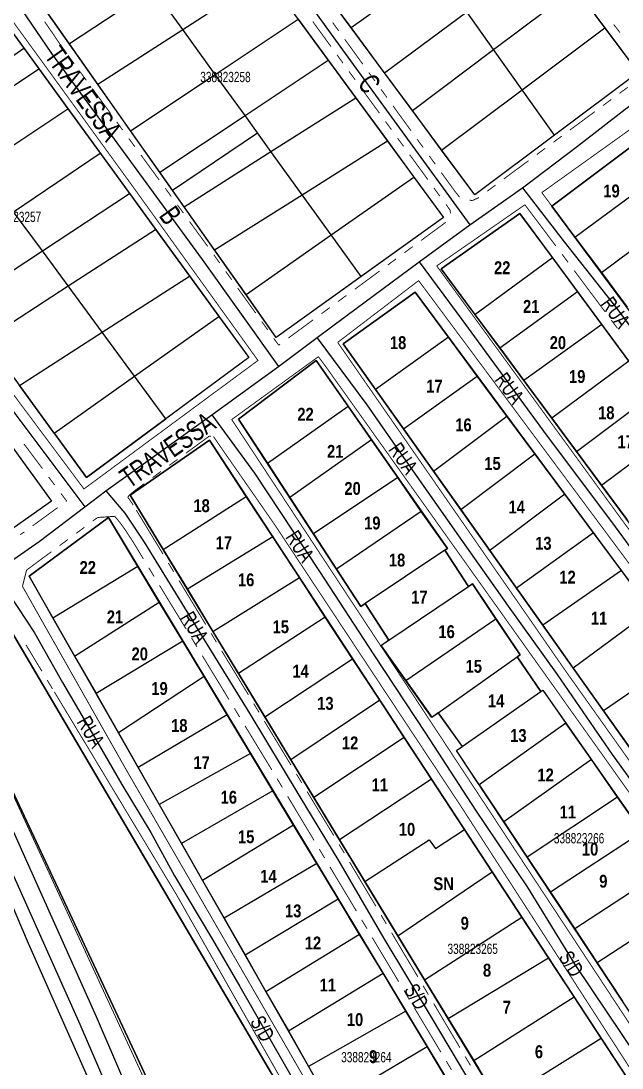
# Model space of a CAD drawing. Extents: x 204256 to 207861, y 4845615 to 4848347.
# Drawn here: x 206681.7 to 206798.6, y 4847657.7 to 4847861.4 of the extents above; entities that cross this region are included whole.
import ezdxf
from ezdxf.enums import TextEntityAlignment as Align

# ---------------------------------------------------------------- set-up
doc = ezdxf.new("R2010")
doc.units = 0
doc.header["$LTSCALE"] = 1.5
doc.header["$MEASUREMENT"] = 0
for name, pattern in [('PHANTOMX2', [5, 2.5, -0.5, 0.5, -0.5, 0.5, -0.5]), ('TRACO_05', [11, 7, -1, 0.5, -1, 0.5, -1]), ('TRACO_13', [8, 5, -1, 1, -1]), ('TRACO_25', [8, 3, -1, 1, -1, 1, -1])]:
    doc.linetypes.add(name, pattern=pattern)
for name, color, linetype in [('CD-MALHA-LOTES', 40, 'CONTINUOUS'), ('CD_TXT_QUADRA', 7, 'CONTINUOUS'), ('HD-VALAS-DRENOS', 170, 'TRACO_05'), ('RU-QUADRAS', 210, 'CONTINUOUS'), ('SV-EIXO-ROD-ESTR', 7, 'CONTINUOUS'), ('SV-EIXO-RUA-N-PAV', 6, 'CONTINUOUS'), ('SV-EST-MUNIC-PAV', 20, 'CONTINUOUS'), ('SV-RUA-NAO-PAV-S-GUIA-C-GUIA', 7, 'PHANTOMX2'), ('SV-TXT-RUA-N-PAV-S-GUIA-C-GUIA', 7, 'CONTINUOUS'), ('Th_NmrPort', 7, 'CONTINUOUS')]:
    doc.layers.add(name, color=color, linetype=linetype)
doc.styles.add('ARIAL', font='ARIAL.TTF')
doc.styles.get("Standard").update_dxf_attribs({"font": 'swisscbo.ttf'})

msp = doc.modelspace()

# ---------------------------------------------------------------- linework, layer by layer
at = {"layer": 'CD-MALHA-LOTES', "linetype": 'Continuous'}
for p, q in [((206800.45, 4847836.99), (206784.91, 4847825.35)), ((206789.41, 4847819.31), (206805, 4847830.85)), ((206784.91, 4847825.35), (206789.41, 4847819.31)), ((206778.71, 4847823.92), (206763.42, 4847813.13)), ((206785.02, 4847815.36), (206778.71, 4847823.92)), ((206794.53, 4847812.44), (206810.09, 4847824.01)), ((206789.41, 4847819.31), (206794.53, 4847812.44)), ((206769.97, 4847804.29), (206785.02, 4847815.36)), ((206789.91, 4847808.73), (206785.02, 4847815.36)), ((206763.42, 4847813.13), (206769.97, 4847804.29)), ((206794.53, 4847812.44), (206799.56, 4847805.68)), ((206758.32, 4847808.64), (206744.37, 4847798.57)), ((206764.8, 4847799.88), (206758.32, 4847808.64)), ((206774.78, 4847797.79), (206789.91, 4847808.73)), ((206794.64, 4847802.3), (206789.91, 4847808.73)), ((206769.97, 4847804.29), (206774.78, 4847797.79)), ((206794.64, 4847802.3), (206779.46, 4847791.45)), ((206799.88, 4847795.19), (206794.64, 4847802.3)), ((206744.37, 4847798.57), (206750.66, 4847789.69)), ((206764.8, 4847799.88), (206750.66, 4847789.69)), ((206770.42, 4847792.3), (206764.8, 4847799.88)), ((206774.78, 4847797.79), (206779.46, 4847791.45)), ((206739.08, 4847795.32), (206724.03, 4847783.92)), ((206745.33, 4847786.44), (206739.08, 4847795.32)), ((206799.88, 4847795.19), (206784.89, 4847784.13)), ((206756.09, 4847782.03), (206770.42, 4847792.3)), ((206776.18, 4847784.52), (206770.42, 4847792.3)), ((206779.46, 4847791.45), (206784.89, 4847784.13)), ((206750.66, 4847789.69), (206756.09, 4847782.03)), ((206789.67, 4847777.66), (206804.57, 4847788.82)), ((206729.63, 4847775.39), (206745.33, 4847786.44)), ((206749.84, 4847779.89), (206745.33, 4847786.44)), ((206724.03, 4847783.92), (206729.63, 4847775.39)), ((206761.9, 4847773.84), (206776.18, 4847784.52)), ((206781.61, 4847777.18), (206776.18, 4847784.52)), ((206784.89, 4847784.13), (206789.67, 4847777.66)), ((206756.09, 4847782.03), (206761.9, 4847773.84)), ((206794.53, 4847771.1), (206809.44, 4847782.22)), ((206718.38, 4847779.81), (206702.97, 4847769.14)), ((206725.53, 4847768.89), (206718.38, 4847779.81)), ((206749.84, 4847779.89), (206734, 4847768.67)), ((206755, 4847772.56), (206749.84, 4847779.89)), ((206789.67, 4847777.66), (206794.53, 4847771.1)), ((206767.2, 4847766.36), (206781.61, 4847777.18)), ((206787.43, 4847769.36), (206781.61, 4847777.18)), ((206729.63, 4847775.39), (206734, 4847768.67)), ((206761.9, 4847773.84), (206767.2, 4847766.36)), ((206755, 4847772.56), (206738.59, 4847761.63)), ((206759.54, 4847765.98), (206755, 4847772.56)), ((206794.53, 4847771.1), (206799.55, 4847764.32)), ((206702.97, 4847769.14), (206709.37, 4847758.59)), ((206709.37, 4847758.59), (206725.53, 4847768.89)), ((206730.7, 4847761.01), (206725.53, 4847768.89)), ((206734, 4847768.67), (206738.59, 4847761.63)), ((206787.43, 4847769.36), (206772.85, 4847758.41)), ((206792.99, 4847761.81), (206787.43, 4847769.36)), ((206759.54, 4847765.98), (206743.09, 4847754.78)), ((206764.61, 4847758.79), (206759.54, 4847765.98)), ((206767.2, 4847766.36), (206772.85, 4847758.41)), ((206698.72, 4847764.78), (206683.31, 4847753.38)), ((206704.46, 4847755.25), (206698.72, 4847764.78)), ((206738.59, 4847761.63), (206743.09, 4847754.78)), ((206792.99, 4847761.81), (206778.03, 4847751.08)), ((206798.42, 4847754.48), (206792.99, 4847761.81)), ((206730.7, 4847761.01), (206714.1, 4847750.85)), ((206735.88, 4847753.12), (206730.7, 4847761.01)), ((206709.37, 4847758.59), (206714.1, 4847750.85)), ((206764.09, 4847758.47), (206748.66, 4847748.05)), ((206764.09, 4847758.47), (206764.61, 4847758.79)), ((206768.73, 4847751.4), (206764.09, 4847758.47)), ((206772.85, 4847758.41), (206778.03, 4847751.08)), ((206704.46, 4847755.25), (206687.96, 4847745.22)), ((206708.62, 4847748.35), (206704.46, 4847755.25)), ((206683.31, 4847753.38), (206687.96, 4847745.22)), ((206743.09, 4847754.78), (206747.79, 4847747.5)), ((206798.42, 4847754.48), (206783.16, 4847743.83)), ((206804.19, 4847746.68), (206798.42, 4847754.48)), ((206719.03, 4847742.64), (206735.88, 4847753.12)), ((206740.88, 4847745.43), (206735.88, 4847753.12)), ((206753.24, 4847740.92), (206768.73, 4847751.4)), ((206769.49, 4847751.89), (206768.73, 4847751.4)), ((206774.05, 4847745.12), (206769.49, 4847751.89)), ((206714.1, 4847750.85), (206719.03, 4847742.64)), ((206778.03, 4847751.08), (206783.16, 4847743.83)), ((206692.15, 4847737.86), (206708.62, 4847748.35)), ((206713.18, 4847740.74), (206708.62, 4847748.35)), ((206747.79, 4847747.5), (206748.66, 4847748.05)), ((206748.66, 4847748.05), (206753.24, 4847740.92)), ((206687.96, 4847745.22), (206692.15, 4847737.86)), ((206740.88, 4847745.43), (206724, 4847734.49)), ((206746.2, 4847737.31), (206740.88, 4847745.43)), ((206756.55, 4847733.07), (206774.05, 4847745.12)), ((206778.77, 4847738.12), (206774.05, 4847745.12)), ((206804.19, 4847746.68), (206789.07, 4847735.49)), ((206783.16, 4847743.83), (206789.07, 4847735.49)), ((206719.03, 4847742.64), (206724, 4847734.49)), ((206713.18, 4847740.74), (206696.34, 4847730.55)), ((206717.35, 4847733.86), (206713.18, 4847740.74)), ((206753.24, 4847740.92), (206751.77, 4847739.84)), ((206751.77, 4847739.84), (206756.55, 4847733.07)), ((206692.15, 4847737.86), (206696.34, 4847730.55)), ((206729.15, 4847726.01), (206746.2, 4847737.31)), ((206751.46, 4847729.27), (206746.2, 4847737.31)), ((206762.8, 4847726.78), (206778.14, 4847737.68)), ((206778.14, 4847737.68), (206778.77, 4847738.12)), ((206782.74, 4847730.93), (206778.14, 4847737.68)), ((206810.59, 4847738.03), (206794.96, 4847727.19)), ((206789.07, 4847735.49), (206794.96, 4847727.19)), ((206717.35, 4847733.86), (206700.67, 4847722.92)), ((206721.83, 4847726.41), (206717.35, 4847733.86)), ((206724, 4847734.49), (206729.15, 4847726.01)), ((206756.55, 4847733.07), (206761.61, 4847725.98)), ((206767.51, 4847720.27), (206782.74, 4847730.93)), ((206782.74, 4847730.93), (206783.17, 4847731.23)), ((206783.17, 4847731.23), (206787.64, 4847724.82)), ((206696.34, 4847730.55), (206700.67, 4847722.92)), ((206751.46, 4847729.27), (206734.2, 4847717.7)), ((206756.21, 4847722.01), (206751.46, 4847729.27)), ((206761.61, 4847725.98), (206762.8, 4847726.78)), ((206762.8, 4847726.78), (206767.51, 4847720.27)), ((206794.96, 4847727.19), (206802.97, 4847715.89)), ((206721.83, 4847726.41), (206704.49, 4847716.21)), ((206726.34, 4847718.93), (206721.83, 4847726.41)), ((206729.15, 4847726.01), (206734.2, 4847717.7)), ((206787.64, 4847724.82), (206770.79, 4847712.83)), ((206792.59, 4847717.74), (206787.64, 4847724.82)), ((206700.67, 4847722.92), (206704.49, 4847716.21)), ((206756.21, 4847722.01), (206738.66, 4847710.36)), ((206761.5, 4847713.94), (206756.21, 4847722.01)), ((206726.34, 4847718.93), (206708.61, 4847708.98)), ((206730.71, 4847711.67), (206726.34, 4847718.93)), ((206766.39, 4847719.48), (206767.51, 4847720.27)), ((206770.79, 4847712.83), (206766.39, 4847719.48)), ((206734.2, 4847717.7), (206738.66, 4847710.36)), ((206792.59, 4847717.74), (206775.57, 4847705.6)), ((206797.68, 4847710.44), (206792.59, 4847717.74)), ((206704.49, 4847716.21), (206708.61, 4847708.98)), ((206761.5, 4847713.94), (206743.65, 4847702.13)), ((206767.93, 4847704.12), (206761.5, 4847713.94)), ((206770.79, 4847712.83), (206775.57, 4847705.6)), ((206730.71, 4847711.67), (206712.91, 4847701.42)), ((206734.71, 4847704.98), (206730.71, 4847711.67)), ((206797.68, 4847710.44), (206780.1, 4847698.75)), ((206802.47, 4847703.58), (206797.68, 4847710.44)), ((206708.61, 4847708.98), (206712.91, 4847701.42)), ((206738.66, 4847710.36), (206743.65, 4847702.13)), ((206734.71, 4847704.98), (206717.02, 4847694.21)), ((206739.26, 4847697.49), (206734.71, 4847704.98)), ((206775.57, 4847705.6), (206780.1, 4847698.75)), ((206762.27, 4847700.43), (206767.93, 4847704.12)), ((206773.3, 4847695.9), (206767.93, 4847704.12)), ((206802.47, 4847703.58), (206784.62, 4847691.92)), ((206712.91, 4847701.42), (206717.02, 4847694.21)), ((206743.65, 4847702.13), (206748.58, 4847694.01)), ((206748.58, 4847694.01), (206761.06, 4847702.12)), ((206761.06, 4847702.12), (206762.27, 4847700.43)), ((206780.1, 4847698.75), (206784.62, 4847691.92)), ((206739.26, 4847697.49), (206721.22, 4847686.85)), ((206743.4, 4847690.61), (206739.26, 4847697.49)), ((206807.36, 4847696.58), (206789.35, 4847684.77)), ((206717.02, 4847694.21), (206721.22, 4847686.85)), ((206755, 4847683.44), (206773.3, 4847695.9)), ((206779.1, 4847687.05), (206773.3, 4847695.9)), ((206748.58, 4847694.01), (206755, 4847683.44)), ((206725.28, 4847679.72), (206743.4, 4847690.61)), ((206747.55, 4847683.73), (206743.4, 4847690.61)), ((206784.62, 4847691.92), (206789.35, 4847684.77)), ((206811.92, 4847690.05), (206793.69, 4847678.21)), ((206721.22, 4847686.85), (206725.28, 4847679.72)), ((206760.18, 4847674.91), (206779.1, 4847687.05)), ((206784.25, 4847679.18), (206779.1, 4847687.05)), ((206789.35, 4847684.77), (206793.69, 4847678.21)), ((206747.55, 4847683.73), (206729.35, 4847672.56)), ((206752.11, 4847676.18), (206747.55, 4847683.73)), ((206755, 4847683.44), (206760.18, 4847674.91)), ((206725.28, 4847679.72), (206729.35, 4847672.56)), ((206764.76, 4847667.36), (206784.25, 4847679.18)), ((206789.23, 4847671.57), (206784.25, 4847679.18)), ((206793.69, 4847678.21), (206798.64, 4847670.72)), ((206733.73, 4847664.98), (206752.11, 4847676.18)), ((206756.54, 4847668.81), (206752.11, 4847676.18)), ((206760.18, 4847674.91), (206764.76, 4847667.36)), ((206729.35, 4847672.56), (206733.73, 4847664.98)), ((206769.72, 4847659.2), (206789.23, 4847671.57)), ((206794.49, 4847663.54), (206789.23, 4847671.57)), ((206756.54, 4847668.81), (206737.64, 4847658.02)), ((206760.71, 4847661.89), (206756.54, 4847668.81)), ((206764.76, 4847667.36), (206769.72, 4847659.2)), ((206733.73, 4847664.98), (206737.64, 4847658.02)), ((206741.78, 4847650.75), (206760.71, 4847661.89)), ((206764.71, 4847655.19), (206760.71, 4847661.89)), ((206774.6, 4847651.15), (206794.49, 4847663.54)), ((206799.54, 4847655.83), (206794.49, 4847663.54)), ((206737.64, 4847658.02), (206741.78, 4847650.75)), ((206769.72, 4847659.2), (206774.6, 4847651.15))]:
    msp.add_line(p, q, dxfattribs=at)
at = {"layer": 'CD-MALHA-LOTES'}
for points in [[(206745.88, 4847860.07), (206762.26, 4847871.76)], [(206713.18, 4847859.72), (206729.38, 4847870.19)], [(206707.43, 4847867.69), (206691.16, 4847856.89)], [(206713.18, 4847859.72), (206707.43, 4847867.69)], [(206745.88, 4847860.07), (206739.4, 4847868.85)], [(206773.59, 4847855.81), (206789.42, 4847867.74)], [(206789.42, 4847867.74), (206795.23, 4847860)], [(206691.16, 4847856.89), (206685.58, 4847864.83)], [(206752.4, 4847851.25), (206768.37, 4847863.15)], [(206773.59, 4847855.81), (206768.37, 4847863.15)], [(206678.6, 4847861.14), (206682.28, 4847856.08)], [(206719.49, 4847850.98), (206735.6, 4847861.71)], [(206735.6, 4847861.71), (206741.45, 4847853.73)], [(206696.68, 4847849.05), (206713.18, 4847859.72)], [(206719.49, 4847850.98), (206713.18, 4847859.72)], [(206752.4, 4847851.25), (206745.88, 4847860.07)], [(206779.15, 4847847.97), (206795.23, 4847860)], [(206795.23, 4847860), (206801.71, 4847851.36), (206785.41, 4847839.15)], [(206665.55, 4847844.35), (206682.28, 4847856.08)], [(206682.28, 4847856.08), (206685.19, 4847852.07)], [(206696.68, 4847849.05), (206691.16, 4847856.89)], [(206757.81, 4847843.92), (206773.59, 4847855.81)], [(206779.15, 4847847.97), (206773.59, 4847855.81)], [(206725.28, 4847842.96), (206741.45, 4847853.73)], [(206741.45, 4847853.73), (206746.79, 4847846.43)], [(206668.22, 4847840.72), (206685.19, 4847852.07)], [(206685.19, 4847852.07), (206690.85, 4847844.29)], [(206703.04, 4847840.02), (206719.49, 4847850.98)], [(206725.28, 4847842.96), (206719.49, 4847850.98)], [(206757.81, 4847843.92), (206752.4, 4847851.25)], [(206703.04, 4847840.02), (206696.68, 4847849.05)], [(206763.48, 4847836.26), (206779.15, 4847847.97)], [(206785.41, 4847839.15), (206779.15, 4847847.97)], [(206730.33, 4847835.96), (206746.79, 4847846.43)], [(206746.79, 4847846.43), (206752.95, 4847838.03)], [(206673.9, 4847833), (206690.85, 4847844.29)], [(206690.85, 4847844.29), (206697.13, 4847835.65)], [(206708.73, 4847831.93), (206725.28, 4847842.96)], [(206727.7, 4847839.6), (206725.28, 4847842.96)], [(206763.48, 4847836.26), (206757.81, 4847843.92)], [(206708.73, 4847831.93), (206703.04, 4847840.02)], [(206711.2, 4847828.43), (206727.7, 4847839.6)], [(206730.33, 4847835.96), (206727.7, 4847839.6)], [(206785.41, 4847839.15), (206769.92, 4847827.54), (206763.48, 4847836.26)], [(206736.39, 4847827.57), (206752.95, 4847838.03)], [(206752.95, 4847838.03), (206758.11, 4847831)], [(206680.31, 4847824.27), (206697.13, 4847835.65)], [(206697.13, 4847835.65), (206702.83, 4847827.8)], [(206713.45, 4847825.23), (206730.33, 4847835.96)], [(206736.39, 4847827.57), (206730.33, 4847835.96)], [(206711.2, 4847828.43), (206708.73, 4847831.93)], [(206742.04, 4847819.74), (206758.11, 4847831)], [(206758.11, 4847831), (206763.86, 4847823.15), (206747.87, 4847811.66)], [(206685.91, 4847816.66), (206702.83, 4847827.8)], [(206702.83, 4847827.8), (206707.91, 4847820.82)], [(206713.45, 4847825.23), (206711.2, 4847828.43)], [(206719.37, 4847816.83), (206736.39, 4847827.57)], [(206742.04, 4847819.74), (206736.39, 4847827.57)], [(206719.37, 4847816.83), (206713.45, 4847825.23)], [(206685.91, 4847816.66), (206680.31, 4847824.27)], [(206690.94, 4847809.82), (206707.91, 4847820.82)], [(206707.91, 4847820.82), (206714.51, 4847811.74)], [(206725.48, 4847808.14), (206742.04, 4847819.74)], [(206747.87, 4847811.66), (206742.04, 4847819.74)], [(206670.06, 4847806.22), (206685.91, 4847816.66)], [(206690.94, 4847809.82), (206685.91, 4847816.66)], [(206725.48, 4847808.14), (206719.37, 4847816.83)], [(206697.55, 4847800.83), (206714.51, 4847811.74)], [(206714.51, 4847811.74), (206720.21, 4847803.9)], [(206747.87, 4847811.66), (206731.35, 4847799.8), (206725.48, 4847808.14)], [(206674.96, 4847799.46), (206690.94, 4847809.82)], [(206697.55, 4847800.83), (206690.94, 4847809.82)], [(206703.83, 4847792.29), (206720.21, 4847803.9)], [(206720.21, 4847803.9), (206726.01, 4847795.91), (206709.92, 4847784)], [(206681.47, 4847790.49), (206697.55, 4847800.83)], [(206703.83, 4847792.29), (206697.55, 4847800.83)], [(206688.2, 4847781.2), (206703.83, 4847792.29)], [(206709.92, 4847784), (206703.83, 4847792.29)], [(206688.2, 4847781.2), (206681.47, 4847790.49)], [(206688.2, 4847781.2), (206694.46, 4847772.57), (206709.92, 4847784)], [(206681.52, 4847776.46), (206687.68, 4847767.96), (206671.54, 4847756.65), (206666.72, 4847767.05)]]:
    msp.add_lwpolyline(points, dxfattribs=at)
msp.add_lwpolyline([(206679.42, 4847743.39, 1.13321), (206667.32, 4847738.77), (206746.83, 4847568.85), (206771.91, 4847586.11)], format="xyb", close=True, dxfattribs=at)
at = {"layer": 'HD-VALAS-DRENOS', "const_width": 0.18}
msp.add_lwpolyline([(206612.76, 4847855.37), (206631.78, 4847815.31), (206647.66, 4847781.15), (206661.34, 4847752.37), (206667.32, 4847738.77), (206708.99, 4847648.44), (206746.74, 4847567.82), (206755.09, 4847547.14), (206761.84, 4847532.7)], dxfattribs=at)
at = {"layer": 'RU-QUADRAS', "color": 6, "linetype": 'Continuous'}
for points in [[(206708.75, 4847910.33), (206740.3, 4847933.19), (206801.71, 4847851.36), (206769.92, 4847827.54)], [(206672.6, 4847883.26), (206703.08, 4847906.06), (206763.86, 4847823.15), (206731.35, 4847799.8)], [(206634.73, 4847854.93), (206666.07, 4847878.37), (206726.01, 4847795.91), (206694.46, 4847772.57)], [(206628.19, 4847850.03), (206687.68, 4847767.96), (206671.54, 4847756.65)], [(206784.91, 4847825.35), (206800.45, 4847836.99), (206895.28, 4847709.22), (206891.02, 4847682.33)], [(206763.42, 4847813.13), (206778.71, 4847823.92), (206889.93, 4847673), (206874.96, 4847662.44)], [(206744.37, 4847798.57), (206758.32, 4847808.64), (206869.8, 4847658.06), (206852.71, 4847645.7)], [(206724.03, 4847783.92), (206739.08, 4847795.32), (206764.61, 4847758.79), (206764.09, 4847758.47), (206768.73, 4847751.4), (206769.49, 4847751.89), (206778.77, 4847738.12), (206778.14, 4847737.68), (206782.74, 4847730.93), (206783.17, 4847731.23), (206846.24, 4847640.89), (206827.44, 4847627.17), (206766.39, 4847719.48), (206767.52, 4847720.26), (206762.8, 4847726.78), (206761.61, 4847725.93), (206751.68, 4847739.92), (206753.2, 4847740.94), (206748.66, 4847748.05), (206747.79, 4847747.5)], [(206702.97, 4847769.14), (206718.38, 4847779.81), (206821.26, 4847622.64), (206801.07, 4847607.55)], [(206683.31, 4847753.38), (206698.72, 4847764.78), (206795.95, 4847603.38), (206777.18, 4847588.62)]]:
    msp.add_lwpolyline(points, close=True, dxfattribs=at)
msp.add_lwpolyline([(206679.42, 4847743.39), (206771.91, 4847586.11), (206746.83, 4847568.85), (206667.32, 4847738.77, -1.133128)], format="xyb", close=True, dxfattribs=at)
at = {"layer": 'SV-EIXO-ROD-ESTR'}
msp.add_lwpolyline([(206955.45, 4847094.82), (206931.93, 4847144.66), (206911.92, 4847189.36), (206890.82, 4847236.49), (206869.95, 4847281.57), (206846.57, 4847330.22), (206824.69, 4847376.56), (206815.41, 4847398.12), (206794.45, 4847443.53), (206754.24, 4847526.51), (206744.06, 4847548.09), (206741.47, 4847553.59), (206736.46, 4847564.2), (206711.57, 4847617.91), (206683.18, 4847681.93), (206661.24, 4847733.49), (206655.84, 4847744.75), (206624.08, 4847808.52), (206596.44, 4847866.23), (206583.99, 4847891.27), (206566.19, 4847926.22), (206550.12, 4847960.23)], dxfattribs=at)
at = {"layer": 'SV-EIXO-RUA-N-PAV'}
for points in [[(206705.53, 4847908.54), (206733.32, 4847870.83), (206744.23, 4847855.74), (206769, 4847821.73)], [(206669.87, 4847881.15), (206687.68, 4847855.03), (206716.93, 4847814.99), (206731.81, 4847794.17)], [(206676.04, 4847753.73), (206685.26, 4847760.12), (206694.17, 4847766.88), (206698.25, 4847769.98), (206718.86, 4847784.76), (206731.81, 4847794.17), (206739.33, 4847799.79), (206744.88, 4847803.98), (206759.13, 4847814.5), (206769, 4847821.73), (206779.22, 4847828.92), (206789.9, 4847837.03), (206799.15, 4847844.2), (206807.42, 4847850.26), (206813.16, 4847854.35), (206820.49, 4847858.88), (206821.79, 4847857.03), (206847.37, 4847876.93)], [(206630.31, 4847851.87), (206651.64, 4847823.76), (206667.99, 4847801.43), (206679.75, 4847786.08), (206694.17, 4847766.88)], [(206779.22, 4847828.92), (206787.32, 4847818.39), (206797.53, 4847805.42), (206806.28, 4847793.59), (206816.33, 4847779.82), (206825.24, 4847767.5), (206834.81, 4847754.94), (206846.63, 4847739.06), (206858.14, 4847723.02), (206867.62, 4847709.98), (206881.56, 4847690.85), (206890.8, 4847679.06), (206896.33, 4847670.75)], [(206759.13, 4847814.5), (206767.39, 4847803.32), (206783.27, 4847781.6), (206797.21, 4847762.97), (206810.01, 4847745.55), (206818.44, 4847734.2), (206828.65, 4847720.1), (206840.31, 4847704.14), (206851.17, 4847688.91), (206860.81, 4847675.7), (206869.4, 4847664.03), (206875.56, 4847655.93)], [(206853.12, 4847639.24), (206840.48, 4847657.23), (206830.75, 4847671), (206821.19, 4847684.29), (206811.96, 4847697.42), (206804.5, 4847707.95), (206796.72, 4847718.73), (206786.03, 4847734.28), (206776.47, 4847747.57), (206766.82, 4847761.26), (206756.62, 4847775.85), (206749, 4847786.71), (206739.33, 4847799.79)], [(206718.86, 4847784.76), (206727.12, 4847773.42), (206739.76, 4847754.3), (206750.3, 4847738.09), (206760.34, 4847722.86), (206770.07, 4847707.87), (206780.11, 4847692.96), (206789.35, 4847677.89), (206801.67, 4847659.5), (206815.28, 4847638.59), (206821.97, 4847628.17), (206827.59, 4847620.55)], [(206698.25, 4847769.98), (206701.92, 4847765.64), (206705.65, 4847759.97), (206716.83, 4847741.82), (206726.23, 4847726.59), (206735.71, 4847710.79), (206743.49, 4847697.98), (206752.24, 4847682.91), (206761.48, 4847667.6), (206769.74, 4847653.66), (206781.09, 4847634.46), (206790, 4847619.88), (206801.34, 4847601.89)], [(206676.04, 4847753.73), (206679.52, 4847749.76), (206684.38, 4847742.39), (206689.81, 4847732.74), (206696.05, 4847722.05), (206701.36, 4847712.85), (206706.95, 4847703.53), (206711.57, 4847695.11), (206718.94, 4847682.75), (206724.29, 4847673.59), (206730.12, 4847663.43), (206735.39, 4847654.11), (206744.83, 4847637.3), (206752.44, 4847624.37), (206760.14, 4847611.08), (206765.73, 4847601.4), (206770.11, 4847593.87), (206776.43, 4847583.7)]]:
    msp.add_lwpolyline(points, dxfattribs=at)
at = {"layer": 'SV-EST-MUNIC-PAV'}
for points in [[(206554.16, 4847960.37), (206570.66, 4847925.09), (206597.78, 4847870.82), (206663.35, 4847732.81), (206693.2, 4847666.29), (206714.8, 4847616.02), (206738.39, 4847565.05)], [(206742.62, 4847565.07), (206740.02, 4847570.15), (206718, 4847617.43), (206696.41, 4847667.7), (206666.54, 4847734.24)]]:
    msp.add_lwpolyline(points, dxfattribs=at)
at = {"layer": 'SV-RUA-NAO-PAV-S-GUIA-C-GUIA', "linetype": 'TRACO_25', "const_width": 0.18, "flags": 128}
for points in [[(206632.99, 4847853.19), (206653.95, 4847825.04), (206676.12, 4847794.29), (206693.98, 4847770.35), (206727.8, 4847795.34), (206703.49, 4847829.14), (206683.91, 4847856.12), (206679.52, 4847862.16), (206666.84, 4847878.72)], [(206800.36, 4847840.44), (206783.73, 4847828.53), (206782.96, 4847828)], [(206762.54, 4847813.73), (206778.38, 4847824.72), (206779.68, 4847825.62)], [(206743.29, 4847798.85), (206759.02, 4847810.87)], [(206722.7, 4847783.85), (206739.55, 4847796.08)], [(206775.45, 4847586.77), (206736.54, 4847656.25), (206702.13, 4847715.85), (206682.03, 4847751.4), (206682.83, 4847754.57)]]:
    msp.add_lwpolyline(points, dxfattribs=at)
at = {"layer": 'SV-RUA-NAO-PAV-S-GUIA-C-GUIA', "const_width": 0.18}
for points in [[(206686.34, 4847861.24), (206689.15, 4847857.11)], [(206741.74, 4847856.72), (206738.45, 4847861.24)], [(206742.32, 4847861.06), (206743.49, 4847859.44)], [(206798.15, 4847859.1), (206796.94, 4847860.69)], [(206689.15, 4847857.11), (206689.63, 4847856.41)], [(206744.66, 4847857.81), (206745.25, 4847857)], [(206745.25, 4847857), (206745.42, 4847856.76)], [(206689.63, 4847856.41), (206689.72, 4847856.28)], [(206741.98, 4847856.39), (206741.74, 4847856.72)], [(206745.42, 4847856.76), (206748.18, 4847852.95)], [(206690.9, 4847854.67), (206692.08, 4847853.05)], [(206744.34, 4847853.15), (206743.16, 4847854.77)], [(206693.26, 4847851.44), (206694.44, 4847849.82)], [(206746.69, 4847849.92), (206745.51, 4847851.53)], [(206749.35, 4847851.33), (206750.52, 4847849.71)], [(206695.62, 4847848.21), (206699.16, 4847843.36)], [(206751.39, 4847843.45), (206747.86, 4847848.3)], [(206751.7, 4847848.09), (206752.87, 4847846.47)], [(206798.07, 4847847.29), (206799.68, 4847848.48)], [(206754.04, 4847844.85), (206757.56, 4847839.99)], [(206794.86, 4847844.91), (206796.46, 4847846.1)], [(206788.42, 4847840.15), (206793.25, 4847843.72)], [(206700.34, 4847841.75), (206701.52, 4847840.13)], [(206753.75, 4847840.21), (206752.57, 4847841.83)], [(206756.1, 4847836.98), (206754.92, 4847838.59)], [(206786.01, 4847838.36), (206786.58, 4847838.78)], [(206786.58, 4847838.78), (206786.82, 4847838.96)], [(206702.7, 4847838.52), (206703.88, 4847836.9)], [(206758.73, 4847838.37), (206759.9, 4847836.75)], [(206781.99, 4847835.39), (206783.6, 4847836.58)], [(206785.21, 4847837.77), (206786.01, 4847838.36)], [(206705.06, 4847835.29), (206708.6, 4847830.44)], [(206760.81, 4847830.51), (206757.28, 4847835.36)], [(206761.08, 4847835.13), (206762.25, 4847833.51)], [(206775.56, 4847830.63), (206780.39, 4847834.2)], [(206763.42, 4847831.89), (206765.77, 4847828.65)], [(206709.78, 4847828.83), (206710.96, 4847827.21)], [(206762.47, 4847828.22), (206761.98, 4847828.89)], [(206765.77, 4847828.65), (206766.08, 4847828.22)], [(206772.35, 4847828.25), (206773.96, 4847829.44)], [(206762.57, 4847828.08), (206762.47, 4847828.22)], [(206763.16, 4847827.28), (206762.57, 4847828.08)], [(206766.08, 4847828.22), (206767, 4847827.08)], [(206768.91, 4847826.54), (206769.43, 4847826.41)], [(206769.43, 4847826.41), (206769.85, 4847826.61)], [(206769.85, 4847826.61), (206770.59, 4847826.95)], [(206770.59, 4847826.95), (206770.74, 4847827.06)], [(206782.96, 4847828), (206788.89, 4847819.95)], [(206712.14, 4847825.6), (206713.32, 4847823.98)], [(206765.13, 4847824.6), (206764.35, 4847825.66)], [(206765.22, 4847823.93), (206765.13, 4847824.6)], [(206779.68, 4847825.62), (206785.67, 4847817.61)], [(206714.49, 4847822.37), (206718.03, 4847817.52)], [(206759.48, 4847818.66), (206764.31, 4847822.22)], [(206790.07, 4847818.34), (206791.26, 4847816.73)], [(206756.26, 4847816.29), (206757.87, 4847817.48)], [(206719.21, 4847815.91), (206720.37, 4847814.28)], [(206753.04, 4847813.92), (206754.65, 4847815.1)], [(206786.87, 4847816.01), (206788.07, 4847814.41)], [(206792.45, 4847815.12), (206798.37, 4847807.06)], [(206721.54, 4847812.65), (206722.7, 4847811.03)], [(206746.6, 4847809.17), (206751.43, 4847812.73)], [(206789.27, 4847812.81), (206795.26, 4847804.8)], [(206723.87, 4847809.4), (206727.37, 4847804.53)], [(206743.37, 4847806.8), (206744.99, 4847807.99)], [(206740.15, 4847804.43), (206741.76, 4847805.62)], [(206728.53, 4847802.9), (206729.7, 4847801.28)], [(206733.71, 4847799.69), (206738.54, 4847803.25)], [(206796.46, 4847803.2), (206797.66, 4847801.6)], [(206730.86, 4847799.65), (206731.44, 4847798.84)], [(206731.44, 4847798.84), (206731.83, 4847798.3)], [(206731.83, 4847798.3), (206732.1, 4847798.5)], [(206713.78, 4847777.29), (206717.81, 4847780.24)], [(206717.81, 4847780.24), (206718.34, 4847780.62)], [(206718.34, 4847780.62), (206718.69, 4847780.58)], [(206683.19, 4847777.96), (206682.32, 4847779.08)], [(206683.53, 4847777.49), (206683.19, 4847777.96)], [(206685.92, 4847774.29), (206683.53, 4847777.49)], [(206710.55, 4847774.92), (206712.16, 4847776.1)], [(206707.32, 4847772.56), (206708.93, 4847773.74)], [(206688.31, 4847771.08), (206687.12, 4847772.68)], [(206690.61, 4847768), (206689.51, 4847769.47)], [(206702.76, 4847769.13), (206703.31, 4847769.57)], [(206703.31, 4847769.57), (206704.06, 4847770.18)], [(206704.06, 4847770.18), (206705.71, 4847771.38)], [(206690.48, 4847767.91), (206690.61, 4847768)], [(206702.51, 4847768.74), (206702.6, 4847768.88)], [(206702.98, 4847768.06), (206702.51, 4847768.74)], [(206702.6, 4847768.88), (206702.76, 4847769.13)], [(206703.55, 4847767.24), (206702.98, 4847768.06)], [(206684.02, 4847763.18), (206688.86, 4847766.72)], [(206709.35, 4847757.67), (206704.16, 4847766.22)], [(206695.69, 4847764.09), (206696.49, 4847764.69)], [(206696.49, 4847764.69), (206696.64, 4847764.8)], [(206696.64, 4847764.8), (206699.45, 4847764.99)], [(206699.45, 4847764.99), (206699.98, 4847765.02)], [(206699.98, 4847765.02), (206700.61, 4847764.25)], [(206700.61, 4847764.25), (206700.93, 4847763.86)], [(206700.93, 4847763.86), (206701.82, 4847762.66)], [(206681.57, 4847761.45), (206682.32, 4847761.94)], [(206682.32, 4847761.94), (206682.41, 4847762)], [(206692.47, 4847761.71), (206694.08, 4847762.9)], [(206701.82, 4847762.66), (206701.83, 4847762.65)], [(206701.83, 4847762.65), (206702.92, 4847760.99)], [(206689.26, 4847759.33), (206690.86, 4847760.52)], [(206702.92, 4847760.99), (206703.31, 4847760.41)], [(206703.31, 4847760.41), (206703.31, 4847760.41)], [(206703.31, 4847760.41), (206705.54, 4847756.73)], [(206682.83, 4847754.57), (206687.65, 4847758.14)], [(206711.42, 4847754.25), (206710.38, 4847755.96)], [(206706.58, 4847755.02), (206707.62, 4847753.31)], [(206708.66, 4847751.6), (206713.86, 4847743.06)], [(206717.64, 4847743.99), (206712.46, 4847752.54)], [(206714.9, 4847741.35), (206715.94, 4847739.64)], [(206719.71, 4847740.57), (206718.68, 4847742.28)], [(206682.71, 4847740.03), (206685.81, 4847734.89)], [(206725.94, 4847730.31), (206720.75, 4847738.86)], [(206716.98, 4847737.93), (206722.17, 4847729.39)], [(206686.84, 4847733.18), (206687.87, 4847731.46)], [(206723.21, 4847727.68), (206724.25, 4847725.97)], [(206728.01, 4847726.89), (206726.97, 4847728.6)], [(206734.23, 4847716.63), (206729.05, 4847725.18)], [(206725.29, 4847724.26), (206730.49, 4847715.72)], [(206736.3, 4847713.21), (206735.27, 4847714.92)], [(206731.52, 4847714.01), (206732.54, 4847712.29)], [(206733.57, 4847710.57), (206738.71, 4847701.99)], [(206742.53, 4847702.94), (206737.34, 4847711.5)], [(206739.73, 4847700.28), (206740.76, 4847698.56)], [(206744.58, 4847699.51), (206743.56, 4847701.23)], [(206741.79, 4847696.84), (206746.92, 4847688.26)], [(206750.71, 4847689.2), (206745.6, 4847697.79)], [(206747.95, 4847686.55), (206748.98, 4847684.83)], [(206752.75, 4847685.76), (206751.73, 4847687.48)], [(206758.88, 4847675.44), (206753.77, 4847684.04)], [(206750, 4847683.12), (206755.14, 4847674.53)], [(206760.92, 4847672), (206759.9, 4847673.72)], [(206756.17, 4847672.82), (206757.19, 4847671.1)], [(206767.05, 4847661.68), (206761.94, 4847670.28)], [(206758.22, 4847669.39), (206763.35, 4847660.81)], [(206769.09, 4847658.24), (206768.07, 4847659.96)], [(206764.38, 4847659.09), (206765.41, 4847657.37)]]:
    msp.add_lwpolyline(points, dxfattribs=at)
at = {"layer": 'SV-RUA-NAO-PAV-S-GUIA-C-GUIA', "linetype": 'TRACO_13', "const_width": 0.18, "flags": 128}
for points in [[(206874.26, 4847661.59), (206798.86, 4847763.88), (206762.54, 4847813.73)], [(206759.02, 4847810.87), (206813.61, 4847737.43), (206871.27, 4847657.53)], [(206852.43, 4847643.65), (206787.72, 4847734.76), (206743.29, 4847798.85)], [(206739.55, 4847796.08), (206741.1, 4847793.97), (206795.92, 4847716.98), (206830.14, 4847668.77), (206848.85, 4847641.17)], [(206827.17, 4847625.06), (206722.7, 4847783.85)], [(206719.15, 4847780.53), (206731.04, 4847763.41), (206767.07, 4847708.9), (206822.48, 4847623)], [(206688.23, 4847730.88), (206711.89, 4847691.57), (206743.02, 4847636.64), (206773.88, 4847585.51), (206771.26, 4847583.61)]]:
    msp.add_lwpolyline(points, dxfattribs=at)

# ---------------------------------------------------------------- texts
at = {"layer": 'CD_TXT_QUADRA', "linetype": 'Continuous', "style": 'ARIAL', "width": 0.7}
for s, p in [('338823258', (206721.48, 4847850.47)), ('338823257', (206680.78, 4847823.27)), ('338823266', (206790.2, 4847702.42)), ('338823265', (206769.53, 4847680.92)), ('338823264', (206748.86, 4847659.84))]:
    msp.add_text(s, height=2, dxfattribs=at).set_placement(p, align=Align.MIDDLE)
at = {"layer": 'SV-TXT-RUA-N-PAV-S-GUIA-C-GUIA', "style": 'ARIAL', "width": 0.7}
for s, height, rotation, p in [('TRAVESSA                C', 4, 305.5097, (206724.79, 4847880.32)), ('TRAVESSA                B', 4, 305.5651, (206686.16, 4847854.59)), ('RUA                                                                                                          S/D', 3, 306, (206794.28, 4847806.3)), ('RUA                                                                                                                        S/D', 3, 306, (206773.65, 4847791.55)), ('TRAVESSA', 4, 35, (206702.81, 4847770.33)), ('RUA                                                                                                                      S/D', 3, 305, (206753.02, 4847777.98)), ('RUA                                                                                                                S/D', 3, 303, (206733.02, 4847760.97)), ('RUA                                                                                                S/D', 3, 301, (206712.58, 4847745.31)), ('RUA                                                                           S/D', 3, 300, (206692.49, 4847725.05))]:
    msp.add_text(s, height=height, rotation=rotation, dxfattribs=at).set_placement(p)
at = {"layer": 'Th_NmrPort', "color": 1}
for s, p in [('19', (206794.92, 4847828.3)), ('22', (206773.67, 4847813.37)), ('21', (206779.31, 4847805.85)), ('18', (206753.44, 4847798.8)), ('20', (206784.49, 4847798.8)), ('19', (206788.25, 4847792.22)), ('17', (206760.49, 4847790.34)), ('22', (206735.45, 4847784.87)), ('18', (206793.9, 4847785.17)), ('16', (206766.14, 4847782.81)), ('17', (206797.66, 4847779.52)), ('21', (206741.22, 4847777.66)), ('15', (206771.79, 4847775.29)), ('20', (206744.59, 4847770.45)), ('18', (206715.25, 4847767.09)), ('14', (206776.49, 4847766.83)), ('19', (206748.43, 4847763.73)), ('17', (206719.58, 4847759.88)), ('13', (206781.67, 4847759.78)), ('18', (206753.24, 4847756.52)), ('22', (206693.13, 4847755.08)), ('16', (206723.91, 4847752.68)), ('12', (206786.37, 4847753.2)), ('17', (206757.57, 4847749.31)), ('21', (206698.42, 4847745.47)), ('11', (206792.49, 4847745.21)), ('15', (206730.64, 4847743.55)), ('16', (206762.86, 4847742.59)), ('20', (206703.23, 4847738.27)), ('15', (206768.15, 4847735.86)), ('14', (206734.49, 4847734.9)), ('19', (206707.08, 4847731.54)), ('13', (206739.3, 4847728.65)), ('14', (206772.48, 4847729.13)), ('18', (206710.92, 4847724.33)), ('13', (206776.81, 4847722.41)), ('12', (206744.11, 4847720.96)), ('17', (206715.25, 4847717.13)), ('12', (206782.1, 4847714.72)), ('11', (206749.88, 4847712.8)), ('16', (206720.54, 4847710.39)), ('11', (206786.42, 4847707.51)), ('10', (206755.17, 4847704.15)), ('15', (206723.91, 4847702.71)), ('10', (206790.75, 4847700.3)), ('14', (206728.24, 4847695.02)), ('SN', (206761.9, 4847693.58)), ('9', (206794.12, 4847694.06)), ('13', (206733.05, 4847688.29)), ('9', (206767.19, 4847685.89)), ('12', (206736.89, 4847682.04)), ('8', (206771.52, 4847676.76)), ('11', (206739.78, 4847673.88)), ('7', (206775.36, 4847669.55)), ('10', (206745.07, 4847667.15)), ('6', (206781.61, 4847660.9)), ('9', (206749.4, 4847659.94))]:
    msp.add_text(s, height=2.5, dxfattribs=at).set_placement(p, align=Align.MIDDLE_LEFT)

doc.saveas('drawing.dxf')
